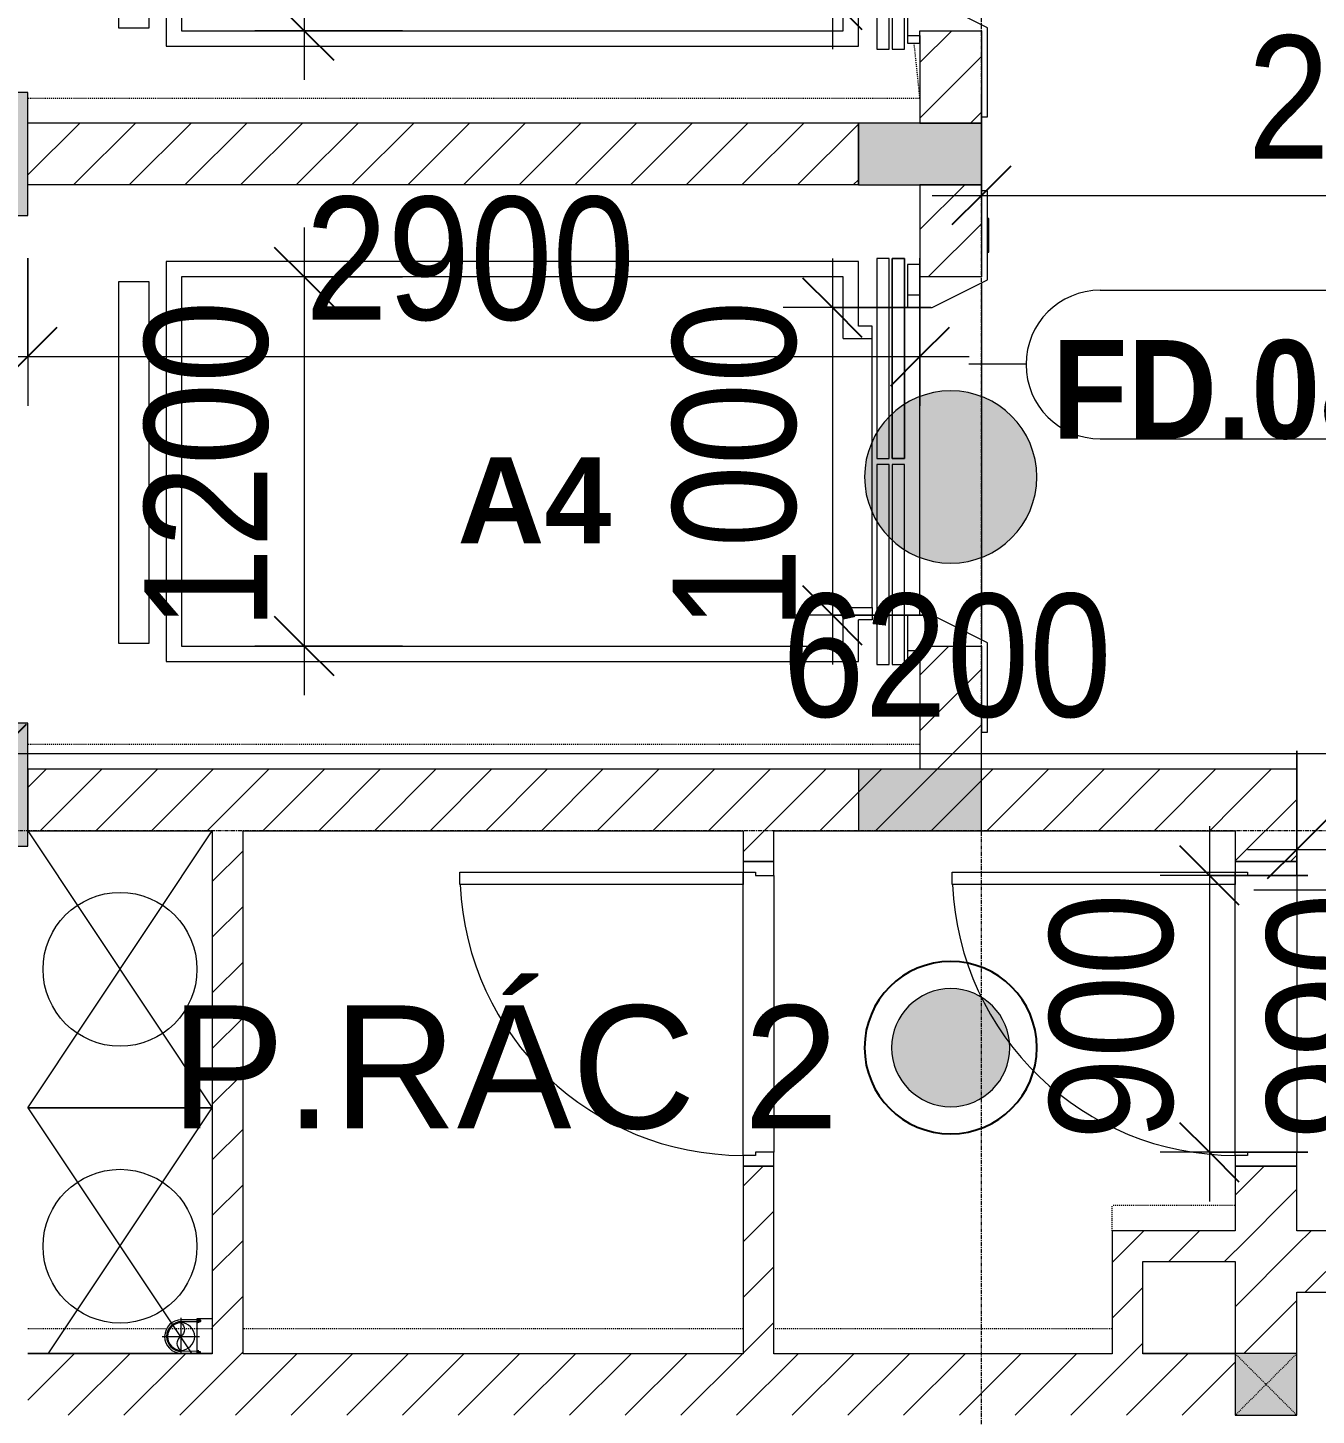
# Model space of a CAD drawing. Header units: millimetres. Extents: x 1591 to 240306, y -15958 to 82755.
# Drawn here: x 88454 to 92642, y 26537 to 31047 of the extents above; entities that cross this region are included whole.
import ezdxf

# ---------------------------------------------------------------- set-up
doc = ezdxf.new("R2010")
doc.units = ezdxf.units.MM
for name, pattern in [('Dash', [6, 3, -3]), ('Dash 1_8_', [6.35, 3.175, -3.175]), ('Grid Line', [22.225, 12.7, -3.175, 3.175, -3.175]), ('IMPORT-CENTER _2_', [40.64, 25.4, -5.08, 5.08, -5.08])]:
    doc.linetypes.add(name, pattern=pattern)
for name, color, linetype, lineweight in [('0-1', 7, 'Continuous', 5), ('0-2', 250, 'Continuous', 9), ('A-ANNO-DIMS', 211, 'Continuous', 9), ('A-ANNO-DIMS-160', 211, 'Continuous', 9), ('A-ANNO-NOTE', 131, 'Continuous', 9), ('A-ANNO-NOTE-1', 131, 'Continuous', 25), ('A-AREA', 32, 'Dash 1_8_', 9), ('A-AREA-IDEN', 2, 'Continuous', 9), ('A-DETL-GENF-2', 1, 'Continuous', 9), ('A-DOOR-3', 1, 'Continuous', 9), ('A-DOOR-FRAM-1', 1, 'Continuous', 9), ('A-DOOR-IDEN', 31, 'Continuous', 9), ('A-FLOR', 192, 'Continuous', 9), ('A-FLOR-1', 250, 'Continuous', 9), ('A-WALL', 113, 'Continuous', 9), ('A-WALL-3', 113, 'Continuous', 18), ('A-WALL-PATT-2', 111, 'Continuous', 9), ('G-ANNO-TEXT-1', 7, 'Continuous', 9), ('G-IMPT-2', 8, 'IMPORT-CENTER _2_', 9), ('G-IMPT-3', 8, 'Continuous', 9), ('M-EQPM', 50, 'Continuous', 9), ('S-COLS', 52, 'Continuous', 9), ('S-COLS-1', 52, 'Continuous', 5), ('S-COLS-2', 7, 'Continuous', 18), ('S-COLS-5', 52, 'Continuous', 18), ('S-COLS-HDLN', 52, 'Dash', 9), ('S-GRID-1', 1, 'Grid Line', 9)]:
    doc.layers.add(name, color=color, linetype=linetype, lineweight=lineweight)
doc.styles.add('Arial_6', font='arial_0.ttf', dxfattribs={"height": 400})
doc.styles.add('Arial_9', font='arial_0.ttf', dxfattribs={"height": 280})
doc.styles.add('Arial_B_3', font='arialbd_0.ttf', dxfattribs={"width": 0.9, "height": 320})
doc.styles.add('UTM Avo', font='UTM Avo.ttf', dxfattribs={"width": 0.9, "height": 400})
doc.dimstyles.new('1_Dim_chi_tiet_2_5', dxfattribs={"dimscale": 304.8, "dimtxt": 399.720379, "dimasz": 0.629921, "dimexe": 0.524934, "dimexo": 0.0625, "dimgap": 0.052493, "dimtad": 1, "dimdec": 0, "dimrnd": 5, "dimzin": 0, "dimdsep": 46, "dimtxsty": 'UTM Avo', "dimblk1": 'OBLIQUE', "dimblk2": 'OBLIQUE', "dimsah": 1, "dimcen": 0.09, "dimdle": 0.524934, "dimazin": 0, "dimtfac": 1, "dimtdec": 4, "dimtix": 1, "dimtmove": 0, "dimatfit": 3, "dimfxl": 1.049869, "dimfxlon": 1, "dimtvp": 1, "dimtolj": 1, "dimtzin": 0, "dimarcsym": 2})
doc.dimstyles.new('1_Dim_chi_tiet_2_5_1', dxfattribs={"dimscale": 304.8, "dimtxt": 399.720379, "dimasz": 0.629921, "dimexe": 0.524934, "dimexo": 0.0625, "dimgap": 0.052493, "dimtad": 1, "dimdec": 0, "dimrnd": 5, "dimzin": 0, "dimdsep": 46, "dimtxsty": 'UTM Avo', "dimblk1": 'OBLIQUE', "dimblk2": 'OBLIQUE', "dimsah": 1, "dimcen": 0.09, "dimdle": 0.524934, "dimazin": 0, "dimtfac": 1, "dimtdec": 4, "dimtix": 1, "dimtmove": 0, "dimatfit": 3, "dimfxl": 1.049869, "dimfxlon": 1, "dimtvp": 1, "dimtolj": 1, "dimtzin": 0, "dimarcsym": 2})
pattern_1 = [(45, (11001.35, 0), (-90.50967, 90.50967), [])]

# ---------------------------------------------------------------- blocks, each defined once
blk = doc.blocks.new('NCV_TKTC_KET CAU_rvt-1-TKCS_MB TẦNG 3-4')
at = {"layer": 'S-COLS-1'}
for points in [[(77452.6, 30436.9), (77452.6, 30836.9), (77252.6, 30836.9), (77252.6, 30436.9)], [(80552.6, 30536.9), (80552.6, 30736.9), (80152.6, 30736.9), (80152.6, 30536.9), (80295.1, 30536.9)], [(77452.6, 28386.9), (77452.6, 28786.9), (77252.6, 28786.9), (77252.6, 28386.9)], [(80552.6, 28436.9), (80552.6, 28636.9), (80152.6, 28636.9), (80152.6, 28436.9), (80295.1, 28436.9)]]:
    blk.add_hatch(color=256, dxfattribs=at).paths.add_polyline_path(points)
at = {"layer": 'A-FLOR-1'}
blk.add_line((78052.5, 26737.4), (77452.6, 26737.4), dxfattribs=at)
at = {"layer": 'S-COLS-2'}
for p, q in [((77452.6, 30836.9), (77252.6, 30836.9)), ((77452.6, 30436.9), (77452.6, 30836.9)), ((80152.6, 30736.9), (80152.6, 30536.9)), ((80552.6, 30736.9), (80152.6, 30736.9)), ((80552.6, 30536.9), (80552.6, 30736.9)), ((80152.6, 30536.9), (80552.6, 30536.9)), ((77252.6, 30436.9), (77452.6, 30436.9)), ((77452.6, 28786.9), (77252.6, 28786.9)), ((77452.6, 28386.9), (77452.6, 28786.9)), ((80152.6, 28636.9), (80152.6, 28436.9)), ((80552.6, 28636.9), (80152.6, 28636.9)), ((80552.6, 28436.9), (80552.6, 28636.9)), ((80152.6, 28436.9), (80552.6, 28436.9)), ((77252.6, 28386.9), (77452.6, 28386.9))]:
    blk.add_line(p, q, dxfattribs=at)
blk = doc.blocks.new('Thang may HIEN - Dài x Rộng - 2200x1200-551375-TKCS_MB TẦNG 3-4')
at = {"layer": 'A-DOOR-3'}
for p, q in [((-590, 120), (-880, 120)), ((-880, 120), (-880, 100)), ((-880, 100), (-600, 100)), ((-680, 124), (-790, 124)), ((-790, 124), (-790, 120)), ((-680, 120), (-680, 124)), ((-600, 100), (-600, -100)), ((-500, -60), (-590, 120)), ((590, 120), (500, -60)), ((880, 120), (590, 120)), ((600, -100), (600, 100)), ((600, 100), (880, 100)), ((880, 100), (880, 120)), ((-500, -140), (-500, -60)), ((500, -60), (500, -140)), ((-600, -100), (-640, -100)), ((-640, -100), (-640, -140)), ((-600, -100), (-540, -100)), ((-540, -100), (-540, -140)), ((615, -100), (600, -100)), ((615, -140), (615, -100)), ((640, -100), (615, -100)), ((640, -140), (640, -100)), ((-660, -190.4), (-660, -150.4)), ((-660, -150.4), (-10, -150.4)), ((-10, -150.4), (-660, -150.4)), ((-660, -150.4), (-660, -190.4)), ((-640, -140), (-540, -140)), ((-540, -140), (-500, -140)), ((-10, -150.4), (-10, -190.4)), ((-10, -190.4), (-10, -150.4)), ((660, -150.4), (10, -150.4)), ((10, -150.4), (10, -190.4)), ((10, -150.4), (10, -190.4)), ((660, -150.4), (10, -150.4)), ((500, -140), (615, -140)), ((615, -140), (640, -140)), ((660, -190.4), (660, -150.4)), ((660, -190.4), (660, -150.4)), ((-10, -190.4), (-660, -190.4)), ((-660, -190.4), (-10, -190.4)), ((-10, -200.4), (-660, -200.4)), ((-660, -200.4), (-660, -240.4)), ((-10, -200.4), (-660, -200.4)), ((-660, -200.4), (-660, -240.4)), ((-10, -240.4), (-10, -200.4)), ((-10, -240.4), (-10, -200.4)), ((10, -190.4), (660, -190.4)), ((10, -190.4), (660, -190.4)), ((10, -200.4), (10, -240.4)), ((660, -200.4), (10, -200.4)), ((10, -200.4), (10, -240.4)), ((660, -200.4), (10, -200.4)), ((660, -240.4), (660, -200.4)), ((660, -240.4), (660, -200.4)), ((-660, -240.4), (-10, -240.4)), ((-660, -240.4), (-10, -240.4)), ((-440, -255), (-440, -300)), ((-400, -255), (-440, -255)), ((475, -255), (-400, -255)), ((-400, -350), (-400, -255)), ((10, -240.4), (660, -240.4)), ((10, -240.4), (660, -240.4)), ((475, -255), (515, -255)), ((475, -350), (475, -255)), ((515, -255), (515, -300)), ((-440, -300), (-650, -300)), ((-650, -300), (-650, -2550)), ((650, -300), (515, -300)), ((650, -2550), (650, -300)), ((-400, -350), (-600, -350)), ((-600, -350), (-600, -2500)), ((600, -350), (475, -350)), ((600, -2500), (600, -350)), ((-600, -2500), (600, -2500)), ((-650, -2550), (650, -2550)), ((590.8, -2605.4), (-584.2, -2605.4)), ((-584.2, -2605.4), (-584.2, -2705.4)), ((590.8, -2705.4), (590.8, -2605.4)), ((-584.2, -2705.4), (590.8, -2705.4))]:
    blk.add_line(p, q, dxfattribs=at)
blk = doc.blocks.new('FD_02 - FD_03 - FD_03-KY THUAT-900x2200mm-801878-TKCS_MB TẦNG 3-4')
at = {"layer": 'A-DETL-GENF-2'}
for p, q in [((420, 50), (420, 970)), ((420, 970), (460, 970)), ((460, 970), (460, 50)), ((460, 50), (420, 50))]:
    blk.add_line(p, q, dxfattribs=at)
blk.add_arc((460, 50), 920, 92.4919, 180, dxfattribs=at)
at = {"layer": 'A-DOOR-FRAM-1'}
for p, q in [((-460, 50), (-495, 50)), ((-495, 50), (-495, -50)), ((-460, 10), (-460, 50)), ((495, 50), (460, 50)), ((460, 50), (460, 10)), ((495, -50), (495, 50)), ((-450, 10), (-460, 10)), ((-450, -50), (-450, 10)), ((460, 10), (450, 10)), ((450, 10), (450, -50)), ((-495, -50), (-450, -50)), ((450, -50), (495, -50))]:
    blk.add_line(p, q, dxfattribs=at)
blk = doc.blocks.new('G1_SOF - BO TRU - 200x200-3054293-TKCS_MB TẦNG 3-4')
at = {"layer": 'S-COLS'}
blk.add_hatch(color=256, dxfattribs=at).paths.add_polyline_path([(100, -100), (100, 100), (-100, 100), (-100, -100)])
at = {"layer": 'S-COLS-5'}
for p, q in [((100, 100), (-100, 100)), ((-100, 100), (-100, -100)), ((100, -100), (100, 100)), ((-100, -100), (100, -100))]:
    blk.add_line(p, q, dxfattribs=at)
at = {"layer": 'S-COLS-HDLN'}
for p, q in [((100, 100), (-100, -100)), ((-100, 100), (100, -100))]:
    blk.add_line(p, q, dxfattribs=at)
blk = doc.blocks.new('FD_02 - FD_03 - FD_03-KY THUAT-900x2200mm-728564-TKCS_MB TẦNG 3-4')
at = {"layer": 'A-DETL-GENF-2'}
for p, q in [((420, 100), (420, 1020)), ((420, 1020), (460, 1020)), ((460, 1020), (460, 100)), ((460, 100), (420, 100))]:
    blk.add_line(p, q, dxfattribs=at)
blk.add_arc((460, 100), 920, 92.4919, 180, dxfattribs=at)
at = {"layer": 'A-DOOR-FRAM-1'}
for p, q in [((-460, 100), (-495, 100)), ((-495, 100), (-495, -100)), ((-460, 60), (-460, 100)), ((495, 100), (460, 100)), ((460, 100), (460, 60)), ((495, -100), (495, 100)), ((-450, 60), (-460, 60)), ((-450, -100), (-450, 60)), ((460, 60), (450, 60)), ((450, 60), (450, -100)), ((-495, -100), (-450, -100)), ((450, -100), (495, -100))]:
    blk.add_line(p, q, dxfattribs=at)
blk = doc.blocks.new('TKTC_XREF_251221_MB TANG 2-7 - TKTC_XREF_260130_MB TANG 2-5_dwg_$cc-V90-TKCS_MB TẦNG 3-4')
at = {"layer": 'G-IMPT-2'}
for p, q in [((0, -0.673), (0, 0.624)), ((-0.673, 0), (0.673, 0))]:
    blk.add_line(p, q, dxfattribs=at)
at = {"layer": 'M-EQPM'}
blk.add_circle((0, 0), 0.5, dxfattribs=at)
for centre, radius, start, end in [((0, 0), 0.5, 90, 270), ((0.188, 0.25), 0.313, 126.8699, 233.1301), ((-0.188, -0.25), 0.313, 306.8699, 53.1301)]:
    blk.add_arc(centre, radius, start, end, dxfattribs=at)
blk = doc.blocks.new('TKTC_XREF_251221_MB TANG 2-7 - TKTC_XREF_260130_MB TANG 2-5_dwg_CUM U_DN100-V91-TKCS_MB TẦNG 3-4')
at = {"layer": 'G-IMPT-3'}
blk.add_hatch(color=256, dxfattribs=at).paths.add_polyline_path([(0, 61), (0, 57), (14.8, 55.1), (28.5, 49.4), (40.3, 40.3), (49.4, 28.5), (55.1, 14.8), (57, 0), (55.1, -14.8), (49.4, -28.5), (40.3, -40.3), (28.5, -49.4), (14.8, -55.1), (0, -57), (0, -61), (15.8, -58.9), (30.5, -52.8), (43.1, -43.1), (52.8, -30.5), (58.9, -15.8), (60.8, 1.7), (58.9, 15.8), (52.8, 30.5), (43.1, 43.1), (30.5, 52.8), (15.8, 58.9)])
for p, q in [((-79.1, 66.6), (-79.1, 63.4)), ((-76.6, 66.6), (-76.6, 63.4)), ((-74.6, 66.6), (-74.6, 63.4)), ((-72.7, 69.3), (-72.7, 60.7)), ((-66.9, 67.9), (-71.7, 67.9)), ((-66.9, 62.1), (-71.7, 62.1)), ((-65, 69), (0, 69)), ((-79.1, -63.4), (-79.1, -66.6)), ((-76.6, -63.4), (-76.6, -66.6)), ((-74.6, -63.4), (-74.6, -66.6)), ((-72.7, -60.7), (-72.7, -69.3)), ((-66.9, -62.1), (-71.7, -62.1)), ((-66.9, -67.9), (-71.7, -67.9)), ((-65, -69), (0, -69))]:
    blk.add_line(p, q, dxfattribs=at)
at = {"layer": 'G-IMPT-3', "flags": 128}
for points in [[(-72.7, 67.6), (-78.1, 67.6), (-78.1, 62.4), (-72.7, 62.4)], [(-71.7, 59.2), (-66.9, 59.2), (-66.9, 70.7)], [(-65, 70.7), (-65, 57.3), (-66.9, 57.3), (-66.9, 59.2)], [(-65, 61), (0, 61), (0, 57)], [(-65, -61), (0, -61), (0, -57)], [(-72.7, -62.4), (-78.1, -62.4), (-78.1, -67.6), (-72.7, -67.6)], [(-71.7, -70.8), (-66.9, -70.8), (-66.9, -59.2), (-71.7, -59.2)], [(-66.9, -59.2), (-66.9, -57.3), (-65, -57.3), (-65, -72.7), (-66.9, -72.7), (-66.9, -70.8)]]:
    blk.add_lwpolyline(points, dxfattribs=at)
at = {"layer": 'G-IMPT-3'}
for centre, radius, start, end in [((-78.1, 66.6), 0.96, 90, 180), ((-78.1, 63.4), 0.96, 180, 270), ((-71.1, 69.3), 1.56, 116.9583, 247.3801), ((-67.9, 65), 4.8, 143.1301, 216.8699), ((-71.1, 60.7), 1.56, 112.6199, 247.3801), ((0, 0), 69, 270, 90), ((0, 0), 61, 270, 90), ((0, 0), 57, 270, 90), ((-78.1, -63.4), 0.96, 90, 180), ((-78.1, -66.6), 0.96, 180, 270), ((-71.1, -60.7), 1.56, 112.6199, 247.3801), ((-67.9, -65), 4.8, 143.1301, 216.8699), ((-71.1, -69.3), 1.56, 112.6199, 247.3801)]:
    blk.add_arc(centre, radius, start, end, dxfattribs=at)
blk = doc.blocks.new('TKTC_XREF_251221_MB TANG 2-7 - TKTC_XREF_260130_MB TANG 2-5_dwg_$cc-V100-TKCS_MB TẦNG 3-4')
at = {"layer": 'G-IMPT-2'}
for p, q in [((0, -0.673), (0, 0.624)), ((-0.673, 0), (0.673, 0))]:
    blk.add_line(p, q, dxfattribs=at)
at = {"layer": 'M-EQPM'}
blk.add_circle((0, 0), 0.5, dxfattribs=at)
for centre, radius, start, end in [((0, 0), 0.5, 90, 270), ((0.188, 0.25), 0.313, 126.8699, 233.1301), ((-0.188, -0.25), 0.313, 306.8699, 53.1301)]:
    blk.add_arc(centre, radius, start, end, dxfattribs=at)
blk = doc.blocks.new('TKTC_XREF_251221_MB TANG 2-7 - TKTC_XREF_260130_MB TANG 2-5_dwg_CUM U_DN100-V101-TKCS_MB TẦNG 3-4')
at = {"layer": 'G-IMPT-3'}
blk.add_hatch(color=256, dxfattribs=at).paths.add_polyline_path([(0, 61), (0, 57), (14.8, 55.1), (28.5, 49.4), (40.3, 40.3), (49.4, 28.5), (55.1, 14.8), (57, 0), (55.1, -14.8), (49.4, -28.5), (40.3, -40.3), (28.5, -49.4), (14.8, -55.1), (0, -57), (0, -61), (15.8, -58.9), (30.5, -52.8), (43.1, -43.1), (52.8, -30.5), (58.9, -15.8), (60.8, 1.7), (58.9, 15.8), (52.8, 30.5), (43.1, 43.1), (30.5, 52.8), (15.8, 58.9)])
for p, q in [((-79.1, 66.6), (-79.1, 63.4)), ((-76.6, 66.6), (-76.6, 63.4)), ((-74.6, 66.6), (-74.6, 63.4)), ((-72.7, 69.3), (-72.7, 60.7)), ((-66.9, 67.9), (-71.7, 67.9)), ((-66.9, 62.1), (-71.7, 62.1)), ((-65, 69), (0, 69)), ((-79.1, -63.4), (-79.1, -66.6)), ((-76.6, -63.4), (-76.6, -66.6)), ((-74.6, -63.4), (-74.6, -66.6)), ((-72.7, -60.7), (-72.7, -69.3)), ((-66.9, -62.1), (-71.7, -62.1)), ((-66.9, -67.9), (-71.7, -67.9)), ((-65, -69), (0, -69))]:
    blk.add_line(p, q, dxfattribs=at)
at = {"layer": 'G-IMPT-3', "flags": 128}
for points in [[(-72.7, 67.6), (-78.1, 67.6), (-78.1, 62.4), (-72.7, 62.4)], [(-71.7, 59.2), (-66.9, 59.2), (-66.9, 70.7)], [(-65, 70.7), (-65, 57.3), (-66.9, 57.3), (-66.9, 59.2)], [(-65, 61), (0, 61), (0, 57)], [(-65, -61), (0, -61), (0, -57)], [(-72.7, -62.4), (-78.1, -62.4), (-78.1, -67.6), (-72.7, -67.6)], [(-71.7, -70.8), (-66.9, -70.8), (-66.9, -59.2), (-71.7, -59.2)], [(-66.9, -59.2), (-66.9, -57.3), (-65, -57.3), (-65, -72.7), (-66.9, -72.7), (-66.9, -70.8)]]:
    blk.add_lwpolyline(points, dxfattribs=at)
at = {"layer": 'G-IMPT-3'}
for centre, radius, start, end in [((-78.1, 66.6), 0.96, 90, 180), ((-78.1, 63.4), 0.96, 180, 270), ((-71.1, 69.3), 1.56, 116.9583, 247.3801), ((-67.9, 65), 4.8, 143.1301, 216.8699), ((-71.1, 60.7), 1.56, 112.6199, 247.3801), ((0, 0), 69, 270, 90), ((0, 0), 61, 270, 90), ((0, 0), 57, 270, 90), ((-78.1, -63.4), 0.96, 90, 180), ((-78.1, -66.6), 0.96, 180, 270), ((-71.1, -60.7), 1.56, 112.6199, 247.3801), ((-67.9, -65), 4.8, 143.1301, 216.8699), ((-71.1, -69.3), 1.56, 112.6199, 247.3801)]:
    blk.add_arc(centre, radius, start, end, dxfattribs=at)
blk = doc.blocks.new('TKTC_XREF_251221_MB TANG 2-7 - TKTC_XREF_251221_MB TANG 2-7-2039446-TKCS_MB TẦNG 3-4')
at = {"layer": 'M-EQPM'}
for p, q in [((44350.7, 9614.6), (44399.9, 9614.3)), ((44351, 9500), (44350.7, 9614.6))]:
    blk.add_line(p, q, dxfattribs=at)
at = {"extrusion": (0, 0, -1), "xscale": 90.00000000005119, "yscale": 90.00000000005119, "zscale": -90.0000000000512, "rotation": 180.3740267799373}
for name in ['TKTC_XREF_251221_MB TANG 2-7 - TKTC_XREF_260130_MB TANG 2-5_dwg_$cc-V90-TKCS_MB TẦNG 3-4', 'TKTC_XREF_251221_MB TANG 2-7 - TKTC_XREF_260130_MB TANG 2-5_dwg_$cc-V100-TKCS_MB TẦNG 3-4']:
    blk.add_blockref(name, (-44297.6, 9556.2), dxfattribs=at)
at = {"xscale": 0.7894736842105242, "yscale": 0.7894736842105242, "zscale": 0.7894736842105242, "rotation": 179.6259732184666}
for name in ['TKTC_XREF_251221_MB TANG 2-7 - TKTC_XREF_260130_MB TANG 2-5_dwg_CUM U_DN100-V91-TKCS_MB TẦNG 3-4', 'TKTC_XREF_251221_MB TANG 2-7 - TKTC_XREF_260130_MB TANG 2-5_dwg_CUM U_DN100-V101-TKCS_MB TẦNG 3-4']:
    blk.add_blockref(name, (44299.5, 9556.2), dxfattribs=at)
blk = doc.blocks.new('DIMBLOCK54-TKCS_MB TẦNG 3-4')
at = {"layer": 'A-ANNO-DIMS-160'}
for p, q in [((88353.9, 29007.8), (88353.9, 28527.8)), ((88353.9, 28687.8), (88353.9, 29007.8)), ((94553.9, 29007.8), (94553.9, 28527.8)), ((94553.9, 28687.8), (94553.9, 29007.8)), ((88353.9, 28687.8), (94553.9, 28687.8))]:
    blk.add_line(p, q, dxfattribs=at)
at = {"layer": 'A-ANNO-DIMS-160', "lineweight": 25}
for p, q in [((88353.9, 28687.8), (88449.9, 28783.8)), ((94553.9, 28687.8), (94649.9, 28783.8)), ((88353.9, 28687.8), (88257.9, 28591.8)), ((94553.9, 28687.8), (94457.9, 28591.8))]:
    blk.add_line(p, q, dxfattribs=at)
at = {"layer": 'A-ANNO-DIMS-160', "color": 0, "insert": (90906.1, 29207.5), "char_height": 400, "width": 1314.636, "attachment_point": 1, "line_spacing_factor": 1.110334, "style": 'UTM Avo'}
blk.add_mtext('6200', dxfattribs=at)
blk = doc.blocks.new('_Oblique')
at = {"color": 0, "linetype": 'ByBlock', "lineweight": -2}
blk.add_line((-0.5, -0.5), (0.5, 0.5), dxfattribs=at)
blk = doc.blocks.new('DIMBLOCK70-TKCS_MB TẦNG 3-4')
at = {"layer": 'A-ANNO-DIMS-160'}
for p, q in [((88453.9, 30298.3), (88453.9, 29818.3)), ((88453.9, 29978.3), (88453.9, 30298.3)), ((91353.9, 30298.3), (91353.9, 29818.3)), ((91353.9, 29978.3), (91353.9, 30298.3)), ((88293.9, 29978.3), (91513.9, 29978.3))]:
    blk.add_line(p, q, dxfattribs=at)
at = {"layer": 'A-ANNO-DIMS-160', "lineweight": 25}
for p, q in [((88453.9, 29978.3), (88549.9, 30074.3)), ((91353.9, 29978.3), (91449.9, 30074.3)), ((88453.9, 29978.3), (88357.9, 29882.3)), ((91353.9, 29978.3), (91257.9, 29882.3))]:
    blk.add_line(p, q, dxfattribs=at)
at = {"layer": 'A-ANNO-DIMS-160', "color": 0, "insert": (89356.1, 30497.9), "char_height": 400, "width": 1314.636, "attachment_point": 1, "line_spacing_factor": 1.110334, "style": 'UTM Avo'}
blk.add_mtext('2900', dxfattribs=at)
blk = doc.blocks.new('HDNDCT_GHI CHÚ CỬA CHỐNG CHÁY E30 - HDNDCT_GHI CHÚ CỬA CHỐNG CHÁY E30-1614707-TKCS_MB TẦNG 3-4')
at = {"layer": 'A-ANNO-NOTE'}
h = blk.add_hatch(color=256, dxfattribs=at)
edge = h.paths.add_edge_path()
edge.add_arc((0, 0), 1.75, 0, 180)
edge.add_arc((0, 0), 1.75, 180, 360)
for start, end in [(360, 180), (180, 360)]:
    blk.add_arc((0, 0), 1.75, start, end, dxfattribs=at)
blk = doc.blocks.new('HDNDCT_GHI CHÚ CỬA CHỐNG CHÁY EI60 - HDNDCT_GHI CHÚ CỬA CHỐNG CHÁY EI60-1614697-TKCS_MB TẦNG 3-4')
at = {"layer": 'A-ANNO-NOTE'}
h = blk.add_hatch(color=256, dxfattribs=at)
edge = h.paths.add_edge_path()
edge.add_arc((0, 0), 1.2, 0, 180)
edge.add_arc((0, 0), 1.2, 180, 360)
for radius, start, end in [(1.75, 360, 180), (1.2, 360, 180), (1.2, 180, 360)]:
    blk.add_arc((0, 0), radius, start, end, dxfattribs=at)
at = {"layer": 'A-ANNO-NOTE-1'}
for start, end in [(360, 180), (180, 360)]:
    blk.add_arc((0, 0), 1.75, start, end, dxfattribs=at)
blk = doc.blocks.new('DIMBLOCK165-TKCS_MB TẦNG 3-4')
at = {"layer": 'A-ANNO-DIMS-160'}
for p, q in [((92578.9, 28696.6), (92578.9, 28216.6)), ((92578.9, 28376.6), (92578.9, 28696.6)), ((94378.9, 28696.6), (94378.9, 28216.6)), ((94378.9, 28376.6), (94378.9, 28696.6)), ((92418.9, 28376.6), (94538.9, 28376.6))]:
    blk.add_line(p, q, dxfattribs=at)
at = {"layer": 'A-ANNO-DIMS-160', "lineweight": 25}
for p, q in [((92578.9, 28376.6), (92674.9, 28472.6)), ((94378.9, 28376.6), (94474.9, 28472.6)), ((92578.9, 28376.6), (92482.9, 28280.6)), ((94378.9, 28376.6), (94282.9, 28280.6))]:
    blk.add_line(p, q, dxfattribs=at)
at = {"layer": 'A-ANNO-DIMS-160', "color": 0, "insert": (92931.1, 28896.3), "char_height": 400, "width": 1314.636, "attachment_point": 1, "line_spacing_factor": 1.110334, "style": 'UTM Avo'}
blk.add_mtext('1800', dxfattribs=at)
blk = doc.blocks.new('DIMBLOCK166-TKCS_MB TẦNG 3-4')
at = {"layer": 'A-ANNO-DIMS-160'}
for p, q in [((91553.9, 30822.1), (91553.9, 30342.1)), ((91553.9, 30502.1), (91553.9, 30822.1)), ((94378.9, 30822.1), (94378.9, 30342.1)), ((94378.9, 30502.1), (94378.9, 30822.1)), ((91393.9, 30502.1), (94538.9, 30502.1))]:
    blk.add_line(p, q, dxfattribs=at)
at = {"layer": 'A-ANNO-DIMS-160', "lineweight": 25}
for p, q in [((91553.9, 30502.1), (91649.9, 30598.1)), ((94378.9, 30502.1), (94474.9, 30598.1)), ((91553.9, 30502.1), (91457.9, 30406.1)), ((94378.9, 30502.1), (94282.9, 30406.1))]:
    blk.add_line(p, q, dxfattribs=at)
at = {"layer": 'A-ANNO-DIMS-160', "color": 0, "insert": (92418.6, 31021.8), "char_height": 400, "width": 1314.636, "attachment_point": 1, "line_spacing_factor": 1.110334, "style": 'UTM Avo'}
blk.add_mtext('2825', dxfattribs=at)
blk = doc.blocks.new('DIMBLOCK198-TKCS_MB TẦNG 3-4')
at = {"layer": 'A-ANNO-DIMS-160'}
for p, q in [((93000.6, 27186.9), (93000.6, 28496.9)), ((92680.6, 28336.9), (93160.6, 28336.9)), ((93000.6, 28336.9), (92680.6, 28336.9)), ((92680.6, 27346.9), (93160.6, 27346.9)), ((93000.6, 27346.9), (92680.6, 27346.9))]:
    blk.add_line(p, q, dxfattribs=at)
at = {"layer": 'A-ANNO-DIMS-160', "lineweight": 25}
for p, q in [((93000.6, 28336.9), (92904.6, 28432.9)), ((93000.6, 28336.9), (93096.6, 28240.9)), ((93000.6, 27346.9), (92904.6, 27442.9)), ((93000.6, 27346.9), (93096.6, 27250.9))]:
    blk.add_line(p, q, dxfattribs=at)
at = {"layer": 'A-ANNO-DIMS-160', "color": 0, "insert": (92480.9, 27431.1), "char_height": 400, "width": 985.977, "attachment_point": 1, "rotation": 90, "line_spacing_factor": 1.110334, "style": 'UTM Avo'}
blk.add_mtext('990', dxfattribs=at)
blk = doc.blocks.new('DIMBLOCK247-TKCS_MB TẦNG 3-4')
at = {"layer": 'A-ANNO-DIMS-160'}
for p, q in [((92294.7, 28451.9), (92294.7, 27231.9)), ((92614.7, 28291.9), (92134.7, 28291.9)), ((92294.7, 28291.9), (92614.7, 28291.9)), ((92614.7, 27391.9), (92134.7, 27391.9)), ((92294.7, 27391.9), (92614.7, 27391.9))]:
    blk.add_line(p, q, dxfattribs=at)
at = {"layer": 'A-ANNO-DIMS-160', "lineweight": 25}
for p, q in [((92294.7, 28291.9), (92198.7, 28387.9)), ((92294.7, 28291.9), (92390.7, 28195.9)), ((92294.7, 27391.9), (92198.7, 27487.9)), ((92294.7, 27391.9), (92390.7, 27295.9))]:
    blk.add_line(p, q, dxfattribs=at)
at = {"layer": 'A-ANNO-DIMS-160', "color": 0, "insert": (91775, 27431.1), "char_height": 400, "width": 985.977, "attachment_point": 1, "rotation": 90, "line_spacing_factor": 1.110334, "style": 'UTM Avo'}
blk.add_mtext('900', dxfattribs=at)
blk = doc.blocks.new('STN_Door Tag - STN_Door Tag-1788670-TKCS_MB TẦNG 3-4')
at = {"layer": 'A-DOOR-IDEN'}
for p, q in [((-3.37, 1.495), (3.431, 1.495)), ((-3.37, -1.524), (3.431, -1.524))]:
    blk.add_line(p, q, dxfattribs=at)
for centre, start, end in [((-3.37, -0.015), 90, 270), ((3.431, -0.015), 270, 90)]:
    blk.add_arc(centre, 1.509, start, end, dxfattribs=at)
blk = doc.blocks.new('DIMBLOCK421-TKCS_MB TẦNG 3-4')
at = {"layer": 'A-ANNO-DIMS-160'}
for p, q in [((89352.4, 32397.4), (89352.4, 30877.4)), ((89672.4, 32237.4), (89192.4, 32237.4)), ((89352.4, 32237.4), (89672.4, 32237.4)), ((89672.4, 31037.4), (89192.4, 31037.4)), ((89352.4, 31037.4), (89672.4, 31037.4))]:
    blk.add_line(p, q, dxfattribs=at)
at = {"layer": 'A-ANNO-DIMS-160', "lineweight": 25}
for p, q in [((89352.4, 32237.4), (89256.4, 32333.4)), ((89352.4, 32237.4), (89448.4, 32141.4)), ((89352.4, 31037.4), (89256.4, 31133.4)), ((89352.4, 31037.4), (89448.4, 30941.4))]:
    blk.add_line(p, q, dxfattribs=at)
at = {"layer": 'A-ANNO-DIMS-160', "color": 0, "insert": (88832.8, 31089.6), "char_height": 400, "width": 1314.636, "attachment_point": 1, "rotation": 90, "line_spacing_factor": 1.110334, "style": 'UTM Avo'}
blk.add_mtext('1200', dxfattribs=at)
blk = doc.blocks.new('DIMBLOCK422-TKCS_MB TẦNG 3-4')
at = {"layer": 'A-ANNO-DIMS-160'}
for p, q in [((91069.4, 32297.4), (91069.4, 30977.4)), ((91389.4, 32137.4), (90909.4, 32137.4)), ((91069.4, 32137.4), (91389.4, 32137.4)), ((91389.4, 31137.4), (90909.4, 31137.4)), ((91069.4, 31137.4), (91389.4, 31137.4))]:
    blk.add_line(p, q, dxfattribs=at)
at = {"layer": 'A-ANNO-DIMS-160', "lineweight": 25}
for p, q in [((91069.4, 32137.4), (90973.4, 32233.4)), ((91069.4, 32137.4), (91165.4, 32041.4)), ((91069.4, 31137.4), (90973.4, 31233.4)), ((91069.4, 31137.4), (91165.4, 31041.4))]:
    blk.add_line(p, q, dxfattribs=at)
at = {"layer": 'A-ANNO-DIMS-160', "color": 0, "insert": (90549.7, 31089.6), "char_height": 400, "width": 1314.636, "attachment_point": 1, "rotation": 90, "line_spacing_factor": 1.110334, "style": 'UTM Avo'}
blk.add_mtext('1000', dxfattribs=at)
blk = doc.blocks.new('DIMBLOCK423-TKCS_MB TẦNG 3-4')
at = {"layer": 'A-ANNO-DIMS-160'}
for p, q in [((91069.4, 30297.4), (91069.4, 28977.4)), ((91389.4, 30137.4), (90909.4, 30137.4)), ((91069.4, 30137.4), (91389.4, 30137.4)), ((91389.4, 29137.4), (90909.4, 29137.4)), ((91069.4, 29137.4), (91389.4, 29137.4))]:
    blk.add_line(p, q, dxfattribs=at)
at = {"layer": 'A-ANNO-DIMS-160', "lineweight": 25}
for p, q in [((91069.4, 30137.4), (90973.4, 30233.4)), ((91069.4, 30137.4), (91165.4, 30041.4)), ((91069.4, 29137.4), (90973.4, 29233.4)), ((91069.4, 29137.4), (91165.4, 29041.4))]:
    blk.add_line(p, q, dxfattribs=at)
at = {"layer": 'A-ANNO-DIMS-160', "color": 0, "insert": (90549.7, 29089.6), "char_height": 400, "width": 1314.636, "attachment_point": 1, "rotation": 90, "line_spacing_factor": 1.110334, "style": 'UTM Avo'}
blk.add_mtext('1000', dxfattribs=at)
blk = doc.blocks.new('DIMBLOCK424-TKCS_MB TẦNG 3-4')
at = {"layer": 'A-ANNO-DIMS-160'}
for p, q in [((89352.4, 30397.4), (89352.4, 28877.4)), ((89672.4, 30237.4), (89192.4, 30237.4)), ((89352.4, 30237.4), (89672.4, 30237.4)), ((89672.4, 29037.4), (89192.4, 29037.4)), ((89352.4, 29037.4), (89672.4, 29037.4))]:
    blk.add_line(p, q, dxfattribs=at)
at = {"layer": 'A-ANNO-DIMS-160', "lineweight": 25}
for p, q in [((89352.4, 30237.4), (89256.4, 30333.4)), ((89352.4, 30237.4), (89448.4, 30141.4)), ((89352.4, 29037.4), (89256.4, 29133.4)), ((89352.4, 29037.4), (89448.4, 28941.4))]:
    blk.add_line(p, q, dxfattribs=at)
at = {"layer": 'A-ANNO-DIMS-160', "color": 0, "insert": (88832.8, 29089.6), "char_height": 400, "width": 1314.636, "attachment_point": 1, "rotation": 90, "line_spacing_factor": 1.110334, "style": 'UTM Avo'}
blk.add_mtext('1200', dxfattribs=at)

msp = doc.modelspace()

# ---------------------------------------------------------------- hatches: boundary and pattern name
at = {"layer": 'A-WALL-PATT-2'}
h = msp.add_hatch(dxfattribs=at)
h.set_pattern_fill('FP_1', color=256, style=0, pattern_type=2)
h.set_pattern_definition(pattern_1)
h.paths.add_polyline_path([(91553.9, 30736.9), (91553.9, 31037.4), (91353.9, 31037.4), (91353.9, 30736.9), (91393.9, 30736.9)])
h.paths.add_polyline_path([(91393.9, 32237.4), (91553.9, 32237.4), (91553.9, 32536.9), (91353.9, 32536.9), (91353.9, 32237.4)])
h = msp.add_hatch(dxfattribs=at)
h.set_pattern_fill('FP_1', color=256, style=0, pattern_type=2)
h.set_pattern_definition(pattern_1)
h.paths.add_polyline_path([(91153.9, 30537.4), (91153.9, 30737.4), (88453.9, 30737.4), (88453.9, 30537.4)])
h = msp.add_hatch(dxfattribs=at)
h.set_pattern_fill('FP_1', color=256, style=0, pattern_type=2)
h.set_pattern_definition(pattern_1)
h.paths.add_polyline_path([(91553.9, 28436.9), (91553.9, 29037.4), (91353.9, 29037.4), (91353.9, 28436.9)])
h.paths.add_polyline_path([(91393.9, 30237.4), (91553.9, 30237.4), (91553.9, 30536.9), (91353.9, 30536.9), (91353.9, 30237.4)])
h = msp.add_hatch(dxfattribs=at)
h.set_pattern_fill('FP_1', color=256, style=0, pattern_type=2)
h.set_pattern_definition(pattern_1)
h.paths.add_polyline_path([(91353.9, 28436.9), (91353.9, 28636.9), (88453.9, 28636.9), (88453.9, 28436.9), (91296.4, 28436.9)])
h = msp.add_hatch(dxfattribs=at)
h.set_pattern_fill('FP_1', color=256, style=0, pattern_type=2)
h.set_pattern_definition(pattern_1)
h.paths.add_polyline_path([(92378.9, 28436.9), (92378.9, 28636.9), (91553.9, 28636.9), (91553.9, 28436.9)])
h = msp.add_hatch(dxfattribs=at)
h.set_pattern_fill('FP_1', color=256, style=0, pattern_type=2)
h.set_pattern_definition(pattern_1)
h.paths.add_polyline_path([(92578.9, 26737.4), (92578.9, 27346.9), (92378.9, 27346.9), (92379.3, 26737.4)])
h.paths.add_polyline_path([(92578.9, 28336.9), (92578.9, 28636.9), (92378.9, 28636.9), (92378.9, 28336.9)])
h = msp.add_hatch(dxfattribs=at)
h.set_pattern_fill('FP_1', color=256, style=0, pattern_type=2)
h.set_pattern_definition(pattern_1)
h.paths.add_polyline_path([(89153.8, 26736.9), (89153.8, 28436.9), (89053.8, 28436.9), (89053.8, 26736.9)])
h = msp.add_hatch(dxfattribs=at)
h.set_pattern_fill('FP_1', color=256, style=0, pattern_type=2)
h.set_pattern_definition(pattern_1)
h.paths.add_polyline_path([(90878.9, 26736.9), (90878.9, 27346.9), (90778.9, 27346.9), (90778.9, 26736.9)])
h.paths.add_polyline_path([(90778.9, 28336.9), (90878.9, 28336.9), (90878.9, 28436.9), (90778.9, 28436.9)])
h = msp.add_hatch(dxfattribs=at)
h.set_pattern_fill('FP_1', color=256, style=0, pattern_type=2)
h.set_pattern_definition(pattern_1)
h.paths.add_polyline_path([(91978.9, 26736.9), (92078.9, 26736.9), (92078.9, 27136.9), (91978.9, 27136.9), (91978.9, 26792.1)])
h = msp.add_hatch(dxfattribs=at)
h.set_pattern_fill('FP_1', color=256, style=0, pattern_type=2)
h.set_pattern_definition(pattern_1)
h.paths.add_polyline_path([(92378.9, 27036.9), (92378.9, 27136.9), (92078.9, 27136.9), (92078.9, 27036.9)])
h = msp.add_hatch(dxfattribs=at)
h.set_pattern_fill('FP_1', color=256, style=0, pattern_type=2)
h.set_pattern_definition(pattern_1)
h.paths.add_polyline_path([(94378.9, 26936.9), (94378.9, 27136.9), (94328.9, 27136.9), (94328.9, 26936.9)])
h.paths.add_polyline_path([(92908.4, 26936.9), (93038.9, 26936.9), (93038.9, 27136.9), (92578.9, 27136.9), (92578.9, 26936.9)])
h = msp.add_hatch(dxfattribs=at)
h.set_pattern_fill('FP_1', color=256, style=0, pattern_type=2)
h.set_pattern_definition(pattern_1)
h.paths.add_polyline_path([(92378.9, 26536.9), (92378.9, 26537.4), (92378.9, 26736.9), (88453.9, 26736.9), (88453.9, 26536.9), (91296.4, 26536.9)])

# ---------------------------------------------------------------- linework, layer by layer
at = {"layer": '0-2'}
for p, q in [((88453.9, 27536.9), (89053.8, 28436.6)), ((88453.9, 28436.6), (89053.8, 27536.9)), ((88453.9, 28436.6), (89053.8, 28436.6)), ((89053.8, 27536.9), (88453.9, 27536.9)), ((88453.9, 27536.6), (88987.2, 26736.9)), ((88453.9, 27536.6), (89053.8, 27536.6)), ((88520.6, 26736.9), (89053.8, 27536.6))]:
    msp.add_line(p, q, dxfattribs=at)
for centre in [(88753.8, 27986.6), (88753.8, 27086.6)]:
    msp.add_circle(centre, 250, dxfattribs=at)
at = {"layer": 'A-AREA'}
for p, q in [((91353.9, 30818.4), (91335.1, 30997.4)), ((88453.9, 30818.4), (91353.9, 30818.4)), ((88453.9, 28718.4), (91353.9, 28718.4)), ((91978.9, 27136.9), (91978.9, 27218.4)), ((92378.9, 27218.4), (91978.9, 27218.4)), ((89053.8, 26818.4), (88453.9, 26818.4)), ((90778.9, 26818.4), (89153.8, 26818.4)), ((91978.9, 26818.4), (90878.9, 26818.4))]:
    msp.add_line(p, q, dxfattribs=at)
at = {"layer": 'A-DOOR-IDEN'}
for p, q in [((91512.3, 29954.3), (91698.6, 29954.3)), ((92439.2, 28244.8), (93148.6, 28244.8))]:
    msp.add_line(p, q, dxfattribs=at)
at = {"layer": 'A-FLOR'}
for p, q in [((92378.9, 27381.9), (92378.9, 28301.9)), ((92378.9, 26737.4), (92078.9, 26737.4))]:
    msp.add_line(p, q, dxfattribs=at)
at = {"layer": 'A-WALL'}
for p, q in [((91553.9, 30217.4), (91553.9, 29057.4)), ((91353.9, 29137.4), (91353.9, 30137.4)), ((90778.9, 27381.9), (90778.9, 28301.9)), ((90878.9, 28291.9), (90878.9, 27391.9)), ((92578.9, 28291.9), (92578.9, 27391.9))]:
    msp.add_line(p, q, dxfattribs=at)
at = {"layer": 'A-WALL-3'}
for p, q in [((91353.9, 31022.4), (91353.9, 30736.9)), ((91153.9, 30737.4), (88453.9, 30737.4)), ((91153.9, 30537.4), (91153.9, 30737.4)), ((91353.9, 30736.9), (91553.9, 30736.9)), ((91553.9, 30736.9), (91553.9, 30757.4)), ((88453.9, 30537.4), (91153.9, 30537.4)), ((91353.9, 30536.9), (91353.9, 30237.4)), ((91553.9, 30536.9), (91353.9, 30536.9)), ((91553.9, 30517.4), (91553.9, 30536.9)), ((91353.9, 29022.4), (91353.9, 28636.9)), ((91553.9, 28636.9), (91553.9, 28757.4)), ((91353.9, 28636.9), (88453.9, 28636.9)), ((88453.9, 28636.9), (88453.9, 28436.9)), ((92578.9, 28636.9), (91553.9, 28636.9)), ((92578.9, 28336.9), (92578.9, 28636.9)), ((88453.9, 28436.9), (89053.8, 28436.9)), ((89053.8, 28436.9), (89053.8, 26736.9)), ((89153.8, 28436.9), (90778.9, 28436.9)), ((89153.8, 26736.9), (89153.8, 28436.9)), ((90778.9, 28436.9), (90778.9, 28336.9)), ((90878.9, 28436.9), (91353.9, 28436.9)), ((90878.9, 28336.9), (90878.9, 28436.9)), ((91353.9, 28436.9), (92378.9, 28436.9)), ((92378.9, 28436.9), (92378.9, 28336.9)), ((90778.9, 28336.9), (90878.9, 28336.9)), ((92378.9, 28336.9), (92578.9, 28336.9)), ((90878.9, 27346.9), (90778.9, 27346.9)), ((90778.9, 27346.9), (90778.9, 26736.9)), ((90878.9, 26736.9), (90878.9, 27346.9)), ((92578.9, 27346.9), (92378.9, 27346.9)), ((92378.9, 27346.9), (92378.9, 27136.9)), ((92578.9, 27136.9), (92578.9, 27346.9)), ((91978.9, 27136.9), (91978.9, 26736.9)), ((92378.9, 27136.9), (91978.9, 27136.9)), ((93038.9, 27136.9), (92578.9, 27136.9)), ((92078.9, 26736.9), (92078.9, 27036.9)), ((92078.9, 27036.9), (92378.9, 27036.9)), ((92378.9, 27036.9), (92378.9, 26737.4)), ((92578.9, 26936.9), (93038.9, 26936.9)), ((92578.9, 26737.4), (92578.9, 26936.9)), ((89053.8, 26736.9), (88453.9, 26736.9)), ((90778.9, 26736.9), (89153.8, 26736.9)), ((91978.9, 26736.9), (90878.9, 26736.9)), ((92378.9, 26736.9), (92078.9, 26736.9))]:
    msp.add_line(p, q, dxfattribs=at)
at = {"layer": 'S-GRID-1'}
for p, q in [((91553.9, 19175.3), (91553.9, 76690.4)), ((139245.7, 28436.9), (45492.6, 28436.9))]:
    msp.add_line(p, q, dxfattribs=at)

# ---------------------------------------------------------------- block references
at = {"layer": '0-1'}
msp.add_blockref('NCV_TKTC_KET CAU_rvt-1-TKCS_MB TẦNG 3-4', (11001.4, 0), dxfattribs=at)
at = {"layer": 'A-ANNO-NOTE', "xscale": 160, "yscale": 160, "zscale": 160}
for name, p in [('HDNDCT_GHI CHÚ CỬA CHỐNG CHÁY E30 - HDNDCT_GHI CHÚ CỬA CHỐNG CHÁY E30-1614707-TKCS_MB TẦNG 3-4', (91453.9, 29586.9)), ('HDNDCT_GHI CHÚ CỬA CHỐNG CHÁY EI60 - HDNDCT_GHI CHÚ CỬA CHỐNG CHÁY EI60-1614697-TKCS_MB TẦNG 3-4', (91453.9, 27731.9))]:
    msp.add_blockref(name, p, dxfattribs=at)
at = {"layer": 'A-DOOR-3'}
for name, p, rotation in [('Thang may HIEN - Dài x Rộng - 2200x1200-551375-TKCS_MB TẦNG 3-4', (91453.9, 31637.4), 269.9999999999998), ('Thang may HIEN - Dài x Rộng - 2200x1200-551375-TKCS_MB TẦNG 3-4', (91453.9, 29637.4), 269.9999999999998), ('FD_02 - FD_03 - FD_03-KY THUAT-900x2200mm-801878-TKCS_MB TẦNG 3-4', (90828.9, 27841.9), 90), ('FD_02 - FD_03 - FD_03-KY THUAT-900x2200mm-728564-TKCS_MB TẦNG 3-4', (92478.9, 27841.9), 90)]:
    msp.add_blockref(name, p, dxfattribs=dict(at, rotation=rotation))
at = {"layer": 'A-DOOR-IDEN', "xscale": 159.9999999999999, "yscale": 159.9999999999999, "zscale": 159.9999999999999}
msp.add_blockref('STN_Door Tag - STN_Door Tag-1788670-TKCS_MB TẦNG 3-4', (92479.3, 29954.9), dxfattribs=at)
at = {"layer": 'M-EQPM'}
msp.add_blockref('TKTC_XREF_251221_MB TANG 2-7 - TKTC_XREF_251221_MB TANG 2-7-2039446-TKCS_MB TẦNG 3-4', (44653.9, 17236.9), dxfattribs=at)
at = {"layer": 'S-COLS'}
msp.add_blockref('G1_SOF - BO TRU - 200x200-3054293-TKCS_MB TẦNG 3-4', (92478.9, 26637.4), dxfattribs=at)

# ---------------------------------------------------------------- texts
at = {"layer": 'A-AREA-IDEN', "insert": (90004.2, 27463.6), "char_height": 400, "width": 2180.8, "attachment_point": 8, "line_spacing_factor": 0.936439, "style": 'Arial_6'}
msp.add_mtext('\\pt8,16,24,32,40,48,56,64,72,80,88,96,104,112,120,128,136,144,152,160,168,176,184,192,200,208,216,224,232,240,248,256;P.RÁC 2', dxfattribs=at)
at = {"layer": 'A-DOOR-IDEN', "insert": (92476.1, 29869.6), "char_height": 320, "width": 1419.84, "attachment_point": 5, "line_spacing_factor": 0.936439, "style": 'Arial_B_3'}
msp.add_mtext('\\pt7.2,14.4,21.6,28.8,36,43.2,50.4,57.6,64.8,72,79.2,86.4,93.6,100.8,108,115.2,122.4,129.6,136.8,144,151.2,158.4,165.6,172.8,180,187.2,194.4,201.6,208.8,216,223.2,230.4;FD.08A', dxfattribs=at)
at = {"layer": 'G-ANNO-TEXT-1', "insert": (90100.8, 29511), "char_height": 280, "width": 708.8, "attachment_point": 5, "line_spacing_factor": 0.936439, "style": 'Arial_9'}
msp.add_mtext('\\pt79.9988,160.0004,239.9992,320.0008,399.9996,480.0012,560,639.9988,720.0004,799.9992,880.0008,959.9996,1040.0012,1120,1199.9988,1280.0004,1359.9992,1440.0008,1519.9996,1600.0012,1680,1759.9988,1840.0004,1919.9992,2000.0008,2079.9996,2160.0012,2240,2319.9988,2400.0004,2479.9992,2560.0008;{\\fArial|b1|i0|c0|p34;A4}', dxfattribs=at)

# ---------------------------------------------------------------- dimensions: what is measured, and where the dimension line sits
at = {"layer": 'A-ANNO-DIMS'}
for base, p1, p2, dimstyle, override, picture, middle in [((89352.4, 31037.4), (89672.4, 32237.4), (89672.4, 31037.4), '1_Dim_chi_tiet_2_5_1', {"dimpost": '<>', "dimfxl": 1200}, 'DIMBLOCK421-TKCS_MB TẦNG 3-4', (89129.4, 31637.4)), ((91069.4, 31137.4), (91389.4, 32137.4), (91389.4, 31137.4), '1_Dim_chi_tiet_2_5_1', {"dimpost": '<>', "dimfxl": 1000}, 'DIMBLOCK422-TKCS_MB TẦNG 3-4', (90846.4, 31637.4)), ((89352.4, 29037.4), (89672.4, 30237.4), (89672.4, 29037.4), '1_Dim_chi_tiet_2_5_1', {"dimpost": '<>', "dimfxl": 1200}, 'DIMBLOCK424-TKCS_MB TẦNG 3-4', (89129.4, 29637.4)), ((91069.4, 29137.4), (91389.4, 30137.4), (91389.4, 29137.4), '1_Dim_chi_tiet_2_5_1', {"dimpost": '<>', "dimfxl": 1000}, 'DIMBLOCK423-TKCS_MB TẦNG 3-4', (90846.4, 29637.4)), ((93000.6, 28336.9), (92680.6, 27346.9), (92680.6, 28336.9), '1_Dim_chi_tiet_2_5', {"dimpost": '<>', "dimfxl": 990}, 'DIMBLOCK198-TKCS_MB TẦNG 3-4', (92777.6, 27841.9)), ((92294.7, 27391.9), (92614.7, 28291.9), (92614.7, 27391.9), '1_Dim_chi_tiet_2_5', {"dimpost": '<>', "dimfxl": 900}, 'DIMBLOCK247-TKCS_MB TẦNG 3-4', (92071.7, 27841.9))]:
    dim = msp.add_linear_dim(base=base, p1=p1, p2=p2, angle=90, dimstyle=dimstyle, override=override, dxfattribs=at)
    dim.commit()
    dim.dimension.update_dxf_attribs({"geometry": picture, "text_midpoint": middle})
for base, p1, p2, override, picture, middle in [((94378.9, 30502.1), (91553.9, 30822.1), (94378.9, 30822.1), {"dimpost": '<>', "dimfxl": 2825}, 'DIMBLOCK166-TKCS_MB TẦNG 3-4', (92966.4, 30725.1)), ((91353.9, 29978.3), (88453.9, 30298.3), (91353.9, 30298.3), {"dimpost": '<>', "dimfxl": 2900}, 'DIMBLOCK70-TKCS_MB TẦNG 3-4', (89903.9, 30201.3)), ((94553.9, 28687.8), (88353.9, 29007.8), (94553.9, 29007.8), {"dimpost": '<>', "dimfxl": 6200}, 'DIMBLOCK54-TKCS_MB TẦNG 3-4', (91453.9, 28910.8)), ((94378.9, 28376.6), (92578.9, 28696.6), (94378.9, 28696.6), {"dimpost": '<>', "dimfxl": 1800}, 'DIMBLOCK165-TKCS_MB TẦNG 3-4', (93478.9, 28599.6))]:
    dim = msp.add_linear_dim(base=base, p1=p1, p2=p2, dimstyle='1_Dim_chi_tiet_2_5', override=override, dxfattribs=at)
    dim.commit()
    dim.dimension.update_dxf_attribs({"geometry": picture, "text_midpoint": middle})

doc.saveas('drawing.dxf')
